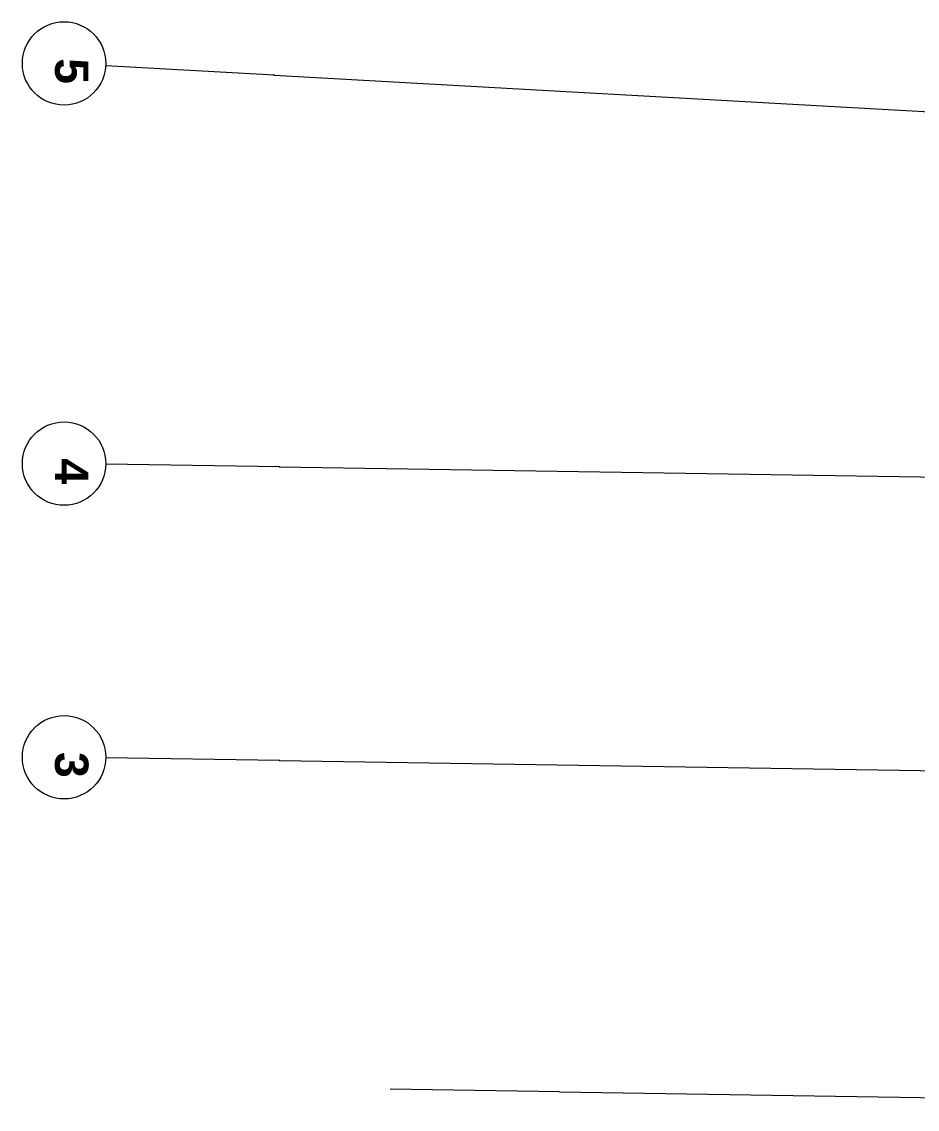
# Model space of a CAD drawing. Header units: metres. Extents: x -19025 to 34897, y -14024 to 26069.
# Drawn here: x -19015 to -13646, y 7133 to 13652 of the extents above; entities that cross this region are included whole.
import ezdxf
from ezdxf.enums import TextEntityAlignment as Align

# ---------------------------------------------------------------- set-up
doc = ezdxf.new("R2010")
doc.units = ezdxf.units.M
doc.header["$MEASUREMENT"] = 0
doc.layers.add('11__100 Achsraster', color=7, linetype='Continuous')
doc.styles.add('ERSTELLTER_STIL_4', font='arialbd.ttf')
doc.linetypes.add('Grenze Bezirk', pattern='A,0,[2,22HAUS116_412 STG1 _ 2.DG_IndexB_2026-08-161.Shx,S=0.001587,R=0,X=0,Y=0],-0.25,0', length=0.25)

# ---------------------------------------------------------------- blocks, each defined once
blk = doc.blocks.new('Standard-Rastermarker_7')
at = {"layer": '11__100 Achsraster', "color": 8, "linetype": 'Grenze Bezirk', "lineweight": 5}
for p, q in [((1.041, 0), (0, 0)), ((1.041, 0), (13.7398, 0)), ((13.7398, 0), (14.7808, 0))]:
    blk.add_line(p, q, dxfattribs=at)
at = {"layer": '11__100 Achsraster', "color": 8, "linetype": 'Continuous', "lineweight": 5}
blk.add_circle((-0.25, 0), 0.25, dxfattribs=at)
at = {"layer": '11__100 Achsraster', "color": 8, "linetype": 'Grenze Bezirk', "lineweight": 5}
blk.add_point((1.041, 0), dxfattribs=at)
blk.add_point((1.041, 0), dxfattribs=at)
at = {"layer": '11__100 Achsraster', "color": 8, "lineweight": 5, "style": 'ERSTELLTER_STIL_4'}
blk.add_attdef('AC_MarkerText_1', text='', height=0.2, rotation=270.87881, dxfattribs=at).set_placement((-0.1043, -0.0435), align=Align.TOP_CENTER)
blk = doc.blocks.new('Standard-Rastermarker_16')
at = {"layer": '11__100 Achsraster', "color": 8, "linetype": 'Grenze Bezirk', "lineweight": 5}
for q in [(22.964, 0), (0, 0)]:
    blk.add_line((1.0118, 0), q, dxfattribs=at)
at = {"layer": '11__100 Achsraster', "color": 8, "linetype": 'Continuous', "lineweight": 5}
blk.add_circle((-0.25, 0), 0.25, dxfattribs=at)
at = {"layer": '11__100 Achsraster', "color": 8, "linetype": 'Grenze Bezirk', "lineweight": 5}
blk.add_point((1.0118, 0), dxfattribs=at)
blk.add_point((1.0118, 0), dxfattribs=at)
at = {"layer": '11__100 Achsraster', "color": 8, "lineweight": 5, "style": 'ERSTELLTER_STIL_4'}
blk.add_attdef('AC_MarkerText_1', text='', height=0.2, rotation=273.20852, dxfattribs=at).set_placement((-0.1045, -0.0376), align=Align.TOP_CENTER)
blk = doc.blocks.new('Standard-Rastermarker_17')
at = {"layer": '11__100 Achsraster', "color": 8, "linetype": 'Grenze Bezirk', "lineweight": 5}
for q in [(24.3563, 0), (0, 0)]:
    blk.add_line((1.0422, 0), q, dxfattribs=at)
at = {"layer": '11__100 Achsraster', "color": 8, "linetype": 'Continuous', "lineweight": 5}
blk.add_circle((-0.25, 0), 0.25, dxfattribs=at)
at = {"layer": '11__100 Achsraster', "color": 8, "linetype": 'Grenze Bezirk', "lineweight": 5}
blk.add_point((1.0422, 0), dxfattribs=at)
blk.add_point((1.0422, 0), dxfattribs=at)
at = {"layer": '11__100 Achsraster', "color": 8, "lineweight": 5, "style": 'ERSTELLTER_STIL_4'}
blk.add_attdef('AC_MarkerText_1', text='', height=0.2, rotation=270.87881, dxfattribs=at).set_placement((-0.1043, -0.0435), align=Align.TOP_CENTER)
blk = doc.blocks.new('Standard-Rastermarker_23')
at = {"layer": '11__100 Achsraster', "color": 8, "linetype": 'Grenze Bezirk', "lineweight": 5}
for p, q in [((1.0144, 0), (0, 0)), ((1.0144, 0), (6.8134, 0)), ((6.8134, 0), (7.8278, 0))]:
    blk.add_line(p, q, dxfattribs=at)

msp = doc.modelspace()

# ---------------------------------------------------------------- block references
at = {"layer": '11__100 Achsraster', "color": 7, "linetype": 'Continuous', "lineweight": 18}
ref = msp.add_blockref('Standard-Rastermarker_16', (-18511.319, 13388.11), dxfattribs=dict(at, xscale=1000, yscale=1000, zscale=1000, rotation=356.7914836001973))
ref.add_attrib('AC_MarkerText_1', '5', dxfattribs={"color": 8, "lineweight": 5, "height": 200, "rotation": 270, "style": 'ERSTELLTER_STIL_4'}).set_placement((-18615.213, 13356.388), align=Align.TOP_CENTER)
ref = msp.add_blockref('Standard-Rastermarker_17', (-18510.905, 10999.368), dxfattribs=dict(at, xscale=999.9999999999995, yscale=999.9999999999995, zscale=999.9999999999995, rotation=359.1211930973007))
ref.add_attrib('AC_MarkerText_1', '4', dxfattribs={"color": 8, "lineweight": 5, "height": 200, "rotation": 270, "style": 'ERSTELLTER_STIL_4'}).set_placement((-18615.161, 10957.488), align=Align.TOP_CENTER)
ref = msp.add_blockref('Standard-Rastermarker_7', (-18510.911, 9239.179), dxfattribs=dict(at, xscale=999.9999999999995, yscale=999.9999999999995, zscale=999.9999999999995, rotation=359.1211930973007))
ref.add_attrib('AC_MarkerText_1', '3', dxfattribs={"color": 8, "lineweight": 5, "height": 200, "rotation": 270, "style": 'ERSTELLTER_STIL_4'}).set_placement((-18615.167, 9197.299), align=Align.TOP_CENTER)
at = {"layer": '11__100 Achsraster', "color": 7, "linetype": 'Continuous', "lineweight": 18, "xscale": 999.9999999999995, "yscale": 999.9999999999995, "zscale": 999.9999999999995, "rotation": 359.1211930973007}
msp.add_blockref('Standard-Rastermarker_23', (-16805.993, 7252.796), dxfattribs=at)

doc.saveas('drawing.dxf')
